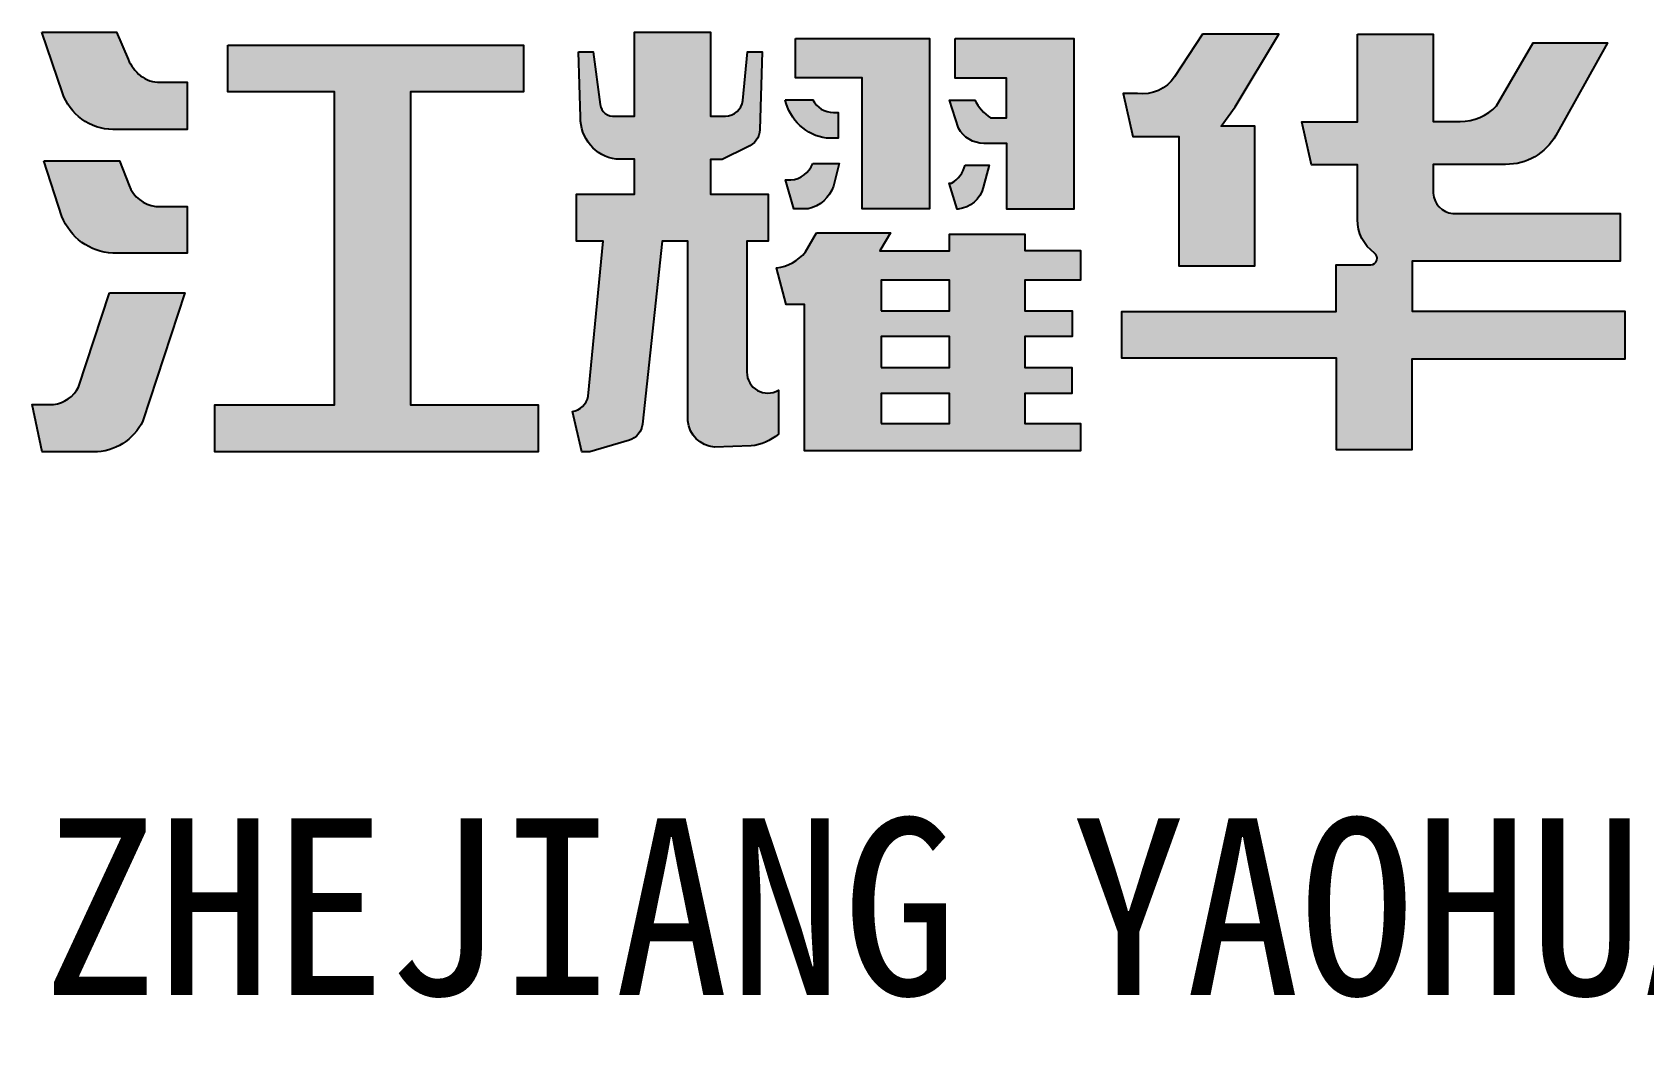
# Model space of a CAD drawing. Extents: x -248860 to 1018944, y -1060852 to 188626.
# Drawn here: x -68025 to -66775, y 141465 to 142248 of the extents above; entities that cross this region are included whole.
import ezdxf
from ezdxf.enums import TextEntityAlignment as Align

# ---------------------------------------------------------------- set-up
doc = ezdxf.new("R2010")
doc.units = 0
doc.header["$LTSCALE"] = 1000
doc.header["$MEASUREMENT"] = 0
doc.layers.add('WALL', color=6, linetype='CONTINUOUS')
doc.layers.add('图框', color=4, linetype='CONTINUOUS')
doc.styles.add('图框艺术体', font='simhei.ttf', dxfattribs={"width": 0.9})

# ---------------------------------------------------------------- blocks, each defined once
blk = doc.blocks.new('sadf f')
at = {"layer": '图框'}
h = blk.add_hatch(color=256, dxfattribs=at)
h.dxf.hatch_style = 1
h.paths.add_polyline_path([(728238.8582231412, 392505.0745949165), (728468.3152513427, 392505.0745949165), (728468.3152513427, 392468.8633651693), (728380.6815129847, 392468.8633651693), (728380.6815129847, 392226.0523200282), (728479.6027275561, 392226.0523200282), (728479.6027275561, 392189.5717977146), (728228.8440676334, 392189.5717977146), (728228.8440676334, 392226.0523200282), (728321.5755786614, 392226.0523200282), (728321.5755786614, 392468.8633651693), (728238.8582231412, 392468.8633651693)])
edge = h.paths.add_edge_path()
edge.add_line((728147.212327587, 392313.0490619511), (728205.5131682579, 392313.0490619511))
edge.add_line((728205.5131682579, 392313.0490619511), (728172.9538362976, 392213.5497774713))
edge.add_arc((728135.1542387704, 392231.3670041957), 41.78831345449377, 269.28333260298854, 334.7626748170484, ccw=False)
edge.add_line((728134.6315555787, 392189.5819596982), (728094.7691096299, 392189.5819596982))
edge.add_line((728094.7691096299, 392189.5819596982), (728087.1542539359, 392226.3094963833))
edge.add_line((728087.1542539359, 392226.3094963833), (728103.7578010216, 392226.3094963833))
edge.add_arc((728100.4469072812, 392251.7074250614), 25.61282488319186, 277.4272387080571, 332.4796535398366)
edge.add_line((728123.1615591818, 392239.8726716826), (728147.212327587, 392313.0490619511))
edge = h.paths.add_edge_path()
edge.add_line((728096.0642945875, 392415.4189308903), (728154.737769552, 392415.4189308903))
edge.add_line((728154.737769552, 392415.4189308903), (728162.2301162558, 392396.2024995864))
edge.add_arc((728186.3031410949, 392405.5883967621), 25.83806476292419, 201.3004483055879, 262.4766052012217)
edge.add_line((728182.9201373239, 392379.9727594252), (728207.451528992, 392379.9727594252))
edge.add_line((728207.451528992, 392379.9727594252), (728207.451528992, 392343.6434943296))
edge.add_line((728207.451528992, 392343.6434943296), (728149.5674078141, 392343.6434943296))
edge.add_arc((728151.9346194972, 392388.2393838718), 44.65867278829503, 200.9705404496041, 266.9615121799844, ccw=False)
edge.add_line((728110.2339333831, 392372.2565858429), (728096.0642945875, 392415.4189308903))
edge = h.paths.add_edge_path()
edge.add_line((728094.724868614, 392515.1318319537), (728152.5556215465, 392515.1318319537))
edge.add_line((728152.5556215465, 392515.1318319537), (728161.5456837597, 392494.1274226433))
edge.add_arc((728192.1421197108, 392507.2229521885), 33.28114762110022, 203.1713282822569, 230.9870352058727)
edge.add_arc((728185.8042343574, 392499.9008731369), 23.60429781749658, 231.7524927080117, 271.6208121545484)
edge.add_line((728186.4718756867, 392476.306019238), (728207.4569168088, 392476.306019238))
edge.add_line((728207.4569168088, 392476.306019238), (728207.4569168088, 392439.7219228604))
edge.add_line((728207.4569168088, 392439.7219228604), (728149.8015280028, 392439.7219228604))
edge.add_arc((728150.133256593, 392481.5029198083), 41.78231383986518, 198.5295602014428, 269.5450982461075, ccw=False)
edge.add_line((728110.5169452445, 392468.2247563453), (728094.724868614, 392515.1318319537))
h = blk.add_hatch(color=256, dxfattribs=at)
h.dxf.hatch_style = 1
h.paths.add_polyline_path([(728745.7141834782, 392298.9715878486), (728798.5985113645, 392298.9715878486), (728798.5985113645, 392322.7965757422), (728745.7141834782, 392322.7965757422)], flags=16)
h.paths.add_polyline_path([(728745.7141834782, 392254.9830965993), (728798.5985113645, 392254.9830965993), (728798.5985113645, 392279.0218769949), (728745.7141834782, 392279.0218769949)], flags=16)
h.paths.add_polyline_path([(728745.7141834782, 392211.6754582539), (728798.5985113645, 392211.6754582539), (728798.5985113645, 392234.9595159416), (728745.7141834782, 392234.9595159416)], flags=16)
edge = h.paths.add_edge_path()
edge.add_line((728695.5937723201, 392359.5096511429), (728752.8473567173, 392359.5096511429))
edge.add_line((728752.8473567173, 392359.5096511429), (728744.7054675503, 392345.6150927459))
edge.add_line((728744.7054675503, 392345.6150927459), (728798.5985113645, 392345.6150927459))
edge.add_line((728798.5985113645, 392345.6150927459), (728798.5985113645, 392358.420364666))
edge.add_line((728798.5985113645, 392358.420364666), (728857.268930496, 392358.420364666))
edge.add_line((728857.268930496, 392358.420364666), (728857.268930496, 392345.6897442411))
edge.add_line((728857.268930496, 392345.6897442411), (728900.24125939, 392345.6897442411))
edge.add_line((728900.24125939, 392345.6897442411), (728900.24125939, 392322.7965757422))
edge.add_line((728900.24125939, 392322.7965757422), (728857.268930496, 392322.7965757422))
edge.add_line((728857.268930496, 392322.7965757422), (728857.268930496, 392298.9715878486))
edge.add_line((728857.268930496, 392298.9715878486), (728893.7704914033, 392298.9715878486))
edge.add_line((728893.7704914033, 392298.9715878486), (728893.7704914033, 392279.0218769949))
edge.add_line((728893.7704914033, 392279.0218769949), (728857.268930496, 392279.0218769949))
edge.add_line((728857.268930496, 392279.0218769949), (728857.2689304958, 392254.9830965993))
edge.add_line((728857.2689304958, 392254.9830965993), (728893.6501634945, 392254.9830965993))
edge.add_line((728893.6501634945, 392254.9830965993), (728893.6501634945, 392234.9595159416))
edge.add_line((728893.6501634945, 392234.9595159416), (728857.268930496, 392234.9595159416))
edge.add_line((728857.268930496, 392234.9595159416), (728857.268930496, 392211.6754582539))
edge.add_line((728857.268930496, 392211.6754582539), (728900.3193827339, 392211.6754582539))
edge.add_line((728900.3193827339, 392211.6754582539), (728900.3193827339, 392190.4394747791))
edge.add_line((728900.3193827339, 392190.4394747791), (728686.2822862379, 392190.4394747791))
edge.add_line((728686.2822862379, 392190.4394747791), (728686.2822862379, 392303.7729515268))
edge.add_line((728686.2822862379, 392303.7729515268), (728672.0191887501, 392303.7729515268))
edge.add_line((728672.0191887501, 392303.7729515268), (728664.6241032867, 392332.2382763498))
edge.add_arc((728660.276984441, 392366.5054726988), 34.54183243370705, 277.2298937267822, 320.8830479852251)
edge.add_line((728687.0766028161, 392344.7128445227), (728695.5937723201, 392359.5096511429))
edge = h.paths.add_edge_path()
edge.add_line((728810.8740626726, 392412.0689938995), (728829.4176909633, 392412.0689938995))
edge.add_line((728829.4176909633, 392412.0689938995), (728824.949185608, 392394.7191546211))
edge.add_arc((728803.1922691527, 392400.3227164833), 22.46693835802191, 275.8559363189286, 345.55718025690004, ccw=False)
edge.add_line((728805.4845152448, 392377.9730201311), (728804.6168723437, 392377.9730201311))
edge.add_line((728804.6168723437, 392377.9730201311), (728798.5555425175, 392397.9496993259))
edge.add_line((728798.5555425175, 392397.9496993259), (728800.3572988445, 392397.9496993259))
edge.add_arc((728788.3076687537, 392417.9012282602), 23.30787618261579, 301.1296755083251, 345.5091196507298)
edge = h.paths.add_edge_path()
edge.add_line((728802.9958678496, 392510.2724495473), (728895.2485491476, 392510.2724495473))
edge.add_line((728895.2485491476, 392510.2724495473), (728895.2485491477, 392377.9644215296))
edge.add_line((728895.2485491477, 392377.9644215296), (728843.0937964767, 392377.9644215296))
edge.add_line((728843.0937964767, 392377.9644215296), (728843.0937964767, 392428.8818222376))
edge.add_line((728843.0937964767, 392428.8818222376), (728825.3507117552, 392428.8818222376))
edge.add_arc((728825.3507117552, 392450.9517108538), 22.06988861621358, 207.4617098722106, 270, ccw=False)
edge.add_line((728805.7676754799, 392440.7740552411), (728798.6112859546, 392462.5377039454))
edge.add_line((728798.6112859546, 392462.5377039454), (728818.2507884655, 392462.5377039454))
edge.add_arc((728850.6897205673, 392479.0752637486), 36.41119608238818, 207.0127564806203, 236.3469861832443)
edge.add_line((728830.5120198459, 392448.7662618886), (728843.0596736369, 392448.7662618886))
edge.add_line((728843.0596736369, 392448.7662618886), (728843.0596736369, 392479.5432191271))
edge.add_line((728843.0596736369, 392479.5432191271), (728802.9958678496, 392479.5432191271))
edge.add_line((728802.9958678496, 392479.5432191271), (728802.9958678496, 392510.2724495473))
edge = h.paths.add_edge_path()
edge.add_line((728692.6078710463, 392413.2567734485), (728713.1923502146, 392413.2567734485))
edge.add_line((728713.1923502146, 392413.2567734485), (728708.7869353024, 392395.6827055466))
edge.add_arc((728682.8033029062, 392404.8094710333), 27.53991649862015, 283.39501205336427, 340.6461462288045, ccw=False)
edge.add_line((728689.1832885458, 392378.0187490574), (728677.8841774196, 392378.0187490574))
edge.add_line((728677.8841774196, 392378.0187490574), (728671.4684287133, 392400.6058007316))
edge.add_line((728671.4684287133, 392400.6058007316), (728675.5752178298, 392400.5919543905))
edge.add_arc((728674.4487186116, 392419.89280094), 19.33369281885716, 273.3402944613491, 339.9258226466582)
edge = h.paths.add_edge_path()
edge.add_line((728671.3396294944, 392462.7491513742), (728692.8078664853, 392462.7491513742))
edge.add_arc((728708.5273226001, 392470.2454568511), 17.41539251205107, 205.4955740863407, 270.2809118669335)
edge.add_line((728708.6127070886, 392452.8302736527), (728712.2351878004, 392452.8302736527))
edge.add_line((728712.2351878004, 392452.8302736527), (728712.2351878004, 392432.8789994169))
edge.add_line((728712.2351878004, 392432.8789994169), (728703.4341140129, 392432.8789994169))
edge.add_arc((728708.7680443862, 392470.7874340523), 38.28185248557826, 192.1209648011515, 261.990740730377, ccw=False)
h.paths.add_polyline_path([(728679.2772264176, 392510.2724495473), (728783.1361630904, 392510.2724495473), (728783.1361630904, 392378.035555415), (728730.9131647397, 392378.035555415), (728730.9131647397, 392479.6565643292), (728679.2772264176, 392479.6565643292)])
edge = h.paths.add_edge_path()
edge.add_line((728510.8108984556, 392499.8525078633), (728522.2655398385, 392499.8525078633))
edge.add_line((728522.2655398385, 392499.8525078633), (728527.6521550722, 392459.0846022881))
edge.add_arc((728537.9892348595, 392460.4504284367), 10.4269218658518, 187.5268246121663, 277.9324728675449)
edge.add_line((728539.4282116328, 392450.1232775498), (728554.2744886463, 392450.1232775498))
edge.add_line((728554.2744886463, 392450.1232775498), (728554.2744886463, 392515.1087720678))
edge.add_line((728554.2744886463, 392515.1087720678), (728613.2681767861, 392515.1087720678))
edge.add_line((728613.2681767861, 392515.1087720678), (728613.2681767861, 392450.0224394044))
edge.add_line((728613.2681767861, 392450.0224394044), (728624.8398074645, 392450.0224394044))
edge.add_arc((728624.4935184028, 392464.2050015606), 14.18678911621539, 271.3986866467733, 351.5226136564598)
edge.add_line((728638.5253044225, 392462.1135985565), (728642.1424652552, 392499.9326311958))
edge.add_line((728642.1424652552, 392499.9326311958), (728653.4577571468, 392499.9326311958))
edge.add_line((728653.4577571468, 392499.9326311958), (728651.6039598591, 392439.674864585))
edge.add_arc((728636.5570833046, 392440.1377735263), 15.05399544088134, 290.1298801621429, 358.237882407527, ccw=False)
edge.add_line((728641.7379066866, 392426.0033528512), (728622.3807488574, 392416.4259662164))
edge.add_line((728622.3807488574, 392416.4259662164), (728613.2681767861, 392416.4259662164))
edge.add_line((728613.2681767861, 392416.4259662164), (728613.2681767861, 392389.6121825966))
edge.add_line((728613.2681767861, 392389.6121825966), (728657.949341578, 392389.6121825966))
edge.add_line((728657.949341578, 392389.6121825966), (728657.949341578, 392353.0796778283))
edge.add_line((728657.949341578, 392353.0796778283), (728641.5165003124, 392353.0796778283))
edge.add_line((728641.5165003124, 392353.0796778283), (728641.5165003124, 392251.3731605395))
edge.add_arc((728657.7767636422, 392251.3731605395), 16.26026332983747, 180, 300.2900870376886)
edge.add_line((728665.9780865919, 392237.3327023764), (728665.9780865919, 392203.2781869547))
edge.add_arc((728640.4853448338, 392233.4008437947), 39.46206200197322, 276.2700922810442, 310.24116845889193, ccw=False)
edge.add_line((728644.7952121, 392194.1748398994), (728616.3293380933, 392193.3077598778))
edge.add_arc((728618.1211633438, 392215.8001643501), 22.5636631927207, 185.537509711628, 265.44523265748995, ccw=False)
edge.add_line((728595.6627993989, 392213.6228298348), (728595.6627993989, 392353.0796778283))
edge.add_line((728595.6627993989, 392353.0796778283), (728575.8283482883, 392353.0796778283))
edge.add_line((728575.8283482883, 392353.0796778283), (728560.5590301133, 392210.9332869405))
edge.add_arc((728546.3601102621, 392212.4585302027), 14.28060544760235, 286.3231382592346, 353.86881677794173, ccw=False)
edge.add_line((728550.3737357247, 392198.7535492616), (728519.6016329386, 392189.649575974))
edge.add_line((728519.6016329386, 392189.649575974), (728513.6088355924, 392189.649575974))
edge.add_line((728513.6088355924, 392189.649575974), (728506.188310481, 392220.7809403959))
edge.add_arc((728503.602863531, 392235.675091875), 15.11688738506769, 279.8477327519852, 348.5641114439471)
edge.add_line((728518.4196379965, 392232.6778466979), (728530.172060353, 392353.0796778283))
edge.add_line((728530.172060353, 392353.0796778283), (728509.402954327, 392353.0796778283))
edge.add_line((728509.402954327, 392353.0796778283), (728509.402954327, 392389.6121825966))
edge.add_line((728509.402954327, 392389.6121825966), (728554.2744886463, 392389.6121825966))
edge.add_line((728554.2744886463, 392389.6121825966), (728554.2744886463, 392416.5283677438))
edge.add_line((728554.2744886463, 392416.5283677438), (728540.1513155245, 392416.5283677438))
edge.add_arc((728544.6889724707, 392448.3887959144), 32.1819392482613, 178.5068076762143, 261.89427762517755, ccw=False)
edge.add_line((728512.5179613024, 392449.2273984379), (728510.8108984556, 392499.8525078633))
h = blk.add_hatch(color=256, dxfattribs=at)
h.dxf.hatch_style = 1
edge = h.paths.add_edge_path()
edge.add_line((729115.1947087506, 392513.6298126029), (729173.9989253327, 392513.6298126029))
edge.add_line((729173.9989253327, 392513.6298126029), (729173.9989253327, 392445.9392762097))
edge.add_line((729173.9989253327, 392445.9392762097), (729194.876821467, 392445.9392762097))
edge.add_arc((729194.876821467, 392484.8329114773), 38.89363526762463, 270, 316.2637315083772)
edge.add_line((729222.9786268969, 392457.9441890102), (729251.5773541508, 392506.8154208828))
edge.add_line((729251.5773541508, 392506.8154208828), (729309.096038946, 392506.8154208828))
edge.add_line((729309.096038946, 392506.8154208828), (729269.0989436163, 392435.0654367567))
edge.add_arc((729230.8930392253, 392456.363353665), 43.74119791420623, 269.02328633964726, 330.86247824083, ccw=False)
edge.add_line((729230.1474248581, 392412.6285111), (729173.9791700044, 392412.6285111))
edge.add_line((729173.9791700044, 392412.6285111), (729173.9791700044, 392390.2367946957))
edge.add_arc((729190.5906313054, 392391.1498951974), 16.63653807378286, 183.1462739963999, 265.2827346268475)
edge.add_line((729189.2224618917, 392374.5697108941), (729319.0676888374, 392374.5697108941))
edge.add_line((729319.0676888374, 392374.5697108941), (729319.0676888374, 392337.5818710896))
edge.add_line((729319.0676888374, 392337.5818710896), (729157.7277185712, 392337.5818710896))
edge.add_line((729157.7277185712, 392337.5818710896), (729157.7277185712, 392298.7824186147))
edge.add_line((729157.7277185712, 392298.7824186147), (729322.4880545412, 392298.7824186147))
edge.add_line((729322.4880545412, 392298.7824186147), (729322.4880545412, 392261.479948163))
edge.add_line((729322.4880545412, 392261.479948163), (729157.3739186008, 392261.479948163))
edge.add_line((729157.3739186008, 392261.479948163), (729157.3739186008, 392191.04372196))
edge.add_line((729157.3739186008, 392191.04372196), (729098.9145222947, 392191.04372196))
edge.add_line((729098.9145222947, 392191.04372196), (729098.9145222947, 392262.1639278309))
edge.add_line((729098.9145222947, 392262.1639278309), (728932.4480443352, 392262.1639278309))
edge.add_line((728932.4480443352, 392262.1639278309), (728932.4480443352, 392298.5170345035))
edge.add_line((728932.4480443352, 392298.5170345035), (729098.6478253626, 392298.5170345035))
edge.add_line((729098.6478253626, 392298.5170345035), (729098.6478253626, 392334.709330075))
edge.add_line((729098.6478253626, 392334.709330075), (729125.4907206695, 392334.709330075))
edge.add_arc((729125.4907206696, 392339.709330075), 5, 269.9999999986659, 414.0773281516969)
edge.add_arc((729147.255856126, 392369.751650804), 32.09800744266528, 179.9058676720582, 234.0773281515472, ccw=False)
edge.add_line((729115.1578920025, 392369.8043852083), (729115.1578920025, 392412.2615071525))
edge.add_line((729115.1578920025, 392412.2615071525), (729079.5610092727, 392412.2615071525))
edge.add_line((729079.5610092727, 392412.2615071525), (729071.9330763252, 392445.6871808464))
edge.add_line((729071.9330763252, 392445.6871808464), (729115.1947087506, 392445.6871808464))
edge.add_line((729115.1947087506, 392445.6871808464), (729115.1947087506, 392513.6298126029))
edge = h.paths.add_edge_path()
edge.add_line((728994.8932537191, 392513.630594294), (728973.3290138463, 392480.6077492842))
edge.add_arc((728948.9173150974, 392496.5488266618), 29.15559952683389, 261.39413347628914, 326.85507158753194, ccw=False)
edge.add_line((728944.5545708503, 392467.7214881373), (728933.4782595665, 392467.7214881373))
edge.add_line((728933.4782595665, 392467.7214881373), (728941.0682302158, 392434.3212194025))
edge.add_line((728941.0682302158, 392434.3212194025), (728976.6110807441, 392434.3212194025))
edge.add_line((728976.6110807441, 392434.3212194025), (728976.6110807441, 392333.9118316143))
edge.add_line((728976.6110807441, 392333.9118316143), (729035.4979105173, 392333.9118316143))
edge.add_line((729035.4979105173, 392333.9118316143), (729035.4979105173, 392442.3657755789))
edge.add_line((729035.4979105173, 392442.3657755789), (729009.5863815076, 392442.3657755789))
edge.add_line((729009.5863815076, 392442.3657755789), (729020.3763721422, 392457.3694969911))
edge.add_line((729020.3763721422, 392457.3694969911), (729054.1696357776, 392513.630594294))
edge.add_line((729054.1696357776, 392513.630594294), (728994.8932537191, 392513.630594294))
for points in [[(728094.724868614, 392515.1318319537), (728152.5556215465, 392515.1318319537), (728161.5456837597, 392494.1274226433, 0.1219683879625538), (728171.1917628784, 392481.3633826721, 0.175734611940589), (728186.4718756867, 392476.306019238), (728207.4569168088, 392476.306019238), (728207.4569168088, 392439.7219228604), (728149.8015280028, 392439.7219228604, -0.3201772697468807), (728110.5169452445, 392468.2247563453)], [(728510.8108984556, 392499.8525078633), (728522.2655398385, 392499.8525078633), (728527.6521550722, 392459.0846022881, 0.4162887399696583), (728539.4282116328, 392450.1232775498), (728554.2744886463, 392450.1232775498), (728554.2744886463, 392515.1087720678), (728613.2681767861, 392515.1087720678), (728613.2681767861, 392450.0224394044), (728624.8398074645, 392450.0224394044, 0.364582721778587), (728638.5253044225, 392462.1135985565), (728642.1424652552, 392499.9326311958), (728653.4577571468, 392499.9326311958), (728651.6039598591, 392439.674864585, -0.3062460526481637), (728641.7379066866, 392426.0033528512), (728622.3807488574, 392416.4259662164), (728613.2681767861, 392416.4259662164), (728613.2681767861, 392389.6121825966), (728657.949341578, 392389.6121825966), (728657.949341578, 392353.0796778283), (728641.5165003124, 392353.0796778283), (728641.5165003124, 392251.3731605395, 0.5790391622703986), (728665.9780865919, 392237.3327023764), (728665.9780865919, 392203.2781869547, -0.1493219809578769), (728644.7952121, 392194.1748398994), (728616.3293380933, 392193.3077598778, -0.363514327698065), (728595.6627993989, 392213.6228298348), (728595.6627993989, 392353.0796778283), (728575.8283482883, 392353.0796778283), (728560.5590301133, 392210.9332869405, -0.3035643472700412), (728550.3737357247, 392198.7535492616), (728519.6016329386, 392189.649575974), (728513.6088355924, 392189.649575974), (728506.188310481, 392220.7809403959, 0.3091519254890951), (728518.4196379965, 392232.6778466979), (728530.172060353, 392353.0796778283), (728509.402954327, 392353.0796778283), (728509.402954327, 392389.6121825966), (728554.2744886463, 392389.6121825966), (728554.2744886463, 392416.5283677438), (728540.1513155245, 392416.5283677438, -0.380800682336443), (728512.5179613024, 392449.2273984379)], [(728802.9958678496, 392510.2724495473), (728895.2485491476, 392510.2724495473), (728895.2485491477, 392377.9644215296), (728843.0937964767, 392377.9644215296), (728843.0937964767, 392428.8818222376), (728825.3507117552, 392428.8818222376, -0.2798555696278465), (728805.7676754799, 392440.7740552411), (728798.6112859546, 392462.5377039454), (728818.2507884655, 392462.5377039454, 0.1286982981024392), (728830.5120198459, 392448.7662618886), (728843.0596736369, 392448.7662618886), (728843.0596736369, 392479.5432191271), (728802.9958678496, 392479.5432191271)], [(729115.1947087506, 392513.6298126029), (729173.9989253327, 392513.6298126029), (729173.9989253327, 392445.9392762097), (729194.876821467, 392445.9392762097, 0.2046509590101342), (729222.9786268969, 392457.9441890102), (729251.5773541508, 392506.8154208828), (729309.096038946, 392506.8154208828), (729269.0989436163, 392435.0654367567, -0.276569069520666), (729230.1474248581, 392412.6285111), (729173.9791700044, 392412.6285111), (729173.9791700044, 392390.2367946957, 0.374563486376834), (729189.2224618917, 392374.5697108941), (729319.0676888374, 392374.5697108941), (729319.0676888374, 392337.5818710896), (729157.7277185712, 392337.5818710896), (729157.7277185712, 392298.7824186147), (729322.4880545412, 392298.7824186147), (729322.4880545412, 392261.479948163), (729157.3739186008, 392261.479948163), (729157.3739186008, 392191.04372196), (729098.9145222947, 392191.04372196), (729098.9145222947, 392262.1639278309), (728932.4480443352, 392262.1639278309), (728932.4480443352, 392298.5170345035), (729098.6478253626, 392298.5170345035), (729098.6478253626, 392334.709330075), (729125.4907206695, 392334.709330075, 0.7270581675455992), (729128.4241848846, 392343.7583778271, -0.2408701598548001), (729115.1578920025, 392369.8043852083), (729115.1578920025, 392412.2615071525), (729079.5610092727, 392412.2615071525), (729071.9330763252, 392445.6871808464), (729115.1947087506, 392445.6871808464)], [(728994.8932537191, 392513.630594294), (728973.3290138463, 392480.6077492842, -0.2936567912703833), (728944.5545708503, 392467.7214881373), (728933.4782595665, 392467.7214881373), (728941.0682302158, 392434.3212194025), (728976.6110807441, 392434.3212194025), (728976.6110807441, 392333.9118316143), (729035.4979105173, 392333.9118316143), (729035.4979105173, 392442.3657755789), (729009.5863815076, 392442.3657755789), (729020.3763721422, 392457.3694969911), (729054.1696357776, 392513.630594294)], [(728671.3396294944, 392462.7491513742), (728692.8078664853, 392462.7491513742, 0.2904574820714429), (728708.6127070886, 392452.8302736527), (728712.2351878004, 392452.8302736527), (728712.2351878004, 392432.8789994169), (728703.4341140129, 392432.8789994169, -0.3146742033932444)], [(728096.0642945875, 392415.4189308903), (728154.737769552, 392415.4189308903), (728162.2301162558, 392396.2024995864, 0.273457225100893), (728182.9201373239, 392379.9727594252), (728207.451528992, 392379.9727594252), (728207.451528992, 392343.6434943296), (728149.5674078141, 392343.6434943296, -0.2961706457440468), (728110.2339333831, 392372.2565858429)], [(728692.6078710463, 392413.2567734485), (728713.1923502146, 392413.2567734485), (728708.7869353024, 392395.6827055466, -0.2551344285104962), (728689.1832885458, 392378.0187490574), (728677.8841774196, 392378.0187490574), (728671.4684287133, 392400.6058007316), (728675.5752178298, 392400.5919543905, 0.2989946230340316)], [(728810.8740626726, 392412.0689938995), (728829.4176909633, 392412.0689938995), (728824.949185608, 392394.7191546211, -0.3138662154859755), (728805.4845152448, 392377.9730201311), (728804.6168723437, 392377.9730201311), (728798.5555425175, 392397.9496993259), (728800.3572988445, 392397.9496993259, 0.1960990573589588)], [(728695.5937723201, 392359.5096511429), (728752.8473567173, 392359.5096511429), (728744.7054675503, 392345.6150927459), (728798.5985113645, 392345.6150927459), (728798.5985113645, 392358.420364666), (728857.268930496, 392358.420364666), (728857.268930496, 392345.6897442411), (728900.24125939, 392345.6897442411), (728900.24125939, 392322.7965757422), (728857.268930496, 392322.7965757422), (728857.268930496, 392298.9715878486), (728893.7704914033, 392298.9715878486), (728893.7704914033, 392279.0218769949), (728857.268930496, 392279.0218769949), (728857.2689304958, 392254.9830965993), (728893.6501634945, 392254.9830965993), (728893.6501634945, 392234.9595159416), (728857.268930496, 392234.9595159416), (728857.268930496, 392211.6754582539), (728900.3193827339, 392211.6754582539), (728900.3193827339, 392190.4394747791), (728686.2822862379, 392190.4394747791), (728686.2822862379, 392303.7729515268), (728672.0191887501, 392303.7729515268), (728664.6241032867, 392332.2382763498, 0.192810187922741), (728687.0766028161, 392344.7128445227)], [(728147.212327587, 392313.0490619511), (728205.5131682579, 392313.0490619511), (728172.9538362976, 392213.5497774713, -0.2937440212529729), (728134.6315555787, 392189.5819596982), (728094.7691096299, 392189.5819596982), (728087.1542539359, 392226.3094963833), (728103.7578010216, 392226.3094963833, 0.244940853763122), (728123.1615591818, 392239.8726716826)]]:
    blk.add_lwpolyline(points, format="xyb", close=True, dxfattribs=at)
for points in [[(728679.2772264176, 392510.2724495473), (728783.1361630904, 392510.2724495473), (728783.1361630904, 392378.035555415), (728730.9131647397, 392378.035555415), (728730.9131647397, 392479.6565643292), (728679.2772264176, 392479.6565643292)], [(728238.8582231412, 392505.0745949165), (728468.3152513427, 392505.0745949165), (728468.3152513427, 392468.8633651693), (728380.6815129847, 392468.8633651693), (728380.6815129847, 392226.0523200282), (728479.6027275561, 392226.0523200282), (728479.6027275561, 392189.5717977146), (728228.8440676334, 392189.5717977146), (728228.8440676334, 392226.0523200282), (728321.5755786614, 392226.0523200282), (728321.5755786614, 392468.8633651693), (728238.8582231412, 392468.8633651693)], [(728745.7141834782, 392298.9715878486), (728798.5985113645, 392298.9715878486), (728798.5985113645, 392322.7965757422), (728745.7141834782, 392322.7965757422)], [(728745.7141834782, 392254.9830965993), (728798.5985113645, 392254.9830965993), (728798.5985113645, 392279.0218769949), (728745.7141834782, 392279.0218769949)], [(728745.7141834782, 392211.6754582539), (728798.5985113645, 392211.6754582539), (728798.5985113645, 392234.9595159416), (728745.7141834782, 392234.9595159416)]]:
    blk.add_lwpolyline(points, close=True, dxfattribs=at)
at = {"layer": '图框', "style": '图框艺术体', "width": 0.95}
blk.add_text('ZHEJIANG YAOHUA PLANNING ＆ ARCHITECTURAL DESIGN CO．,LTD', height=137.1249, dxfattribs=at).set_placement((730621.7577682949, 391768.1278268443), align=Align.CENTER)

msp = doc.modelspace()

# ---------------------------------------------------------------- block references
at = {"layer": 'WALL'}
msp.add_blockref('sadf f', (-796112.5053005067, -250267.3955623186), dxfattribs=at)

doc.saveas('drawing.dxf')
